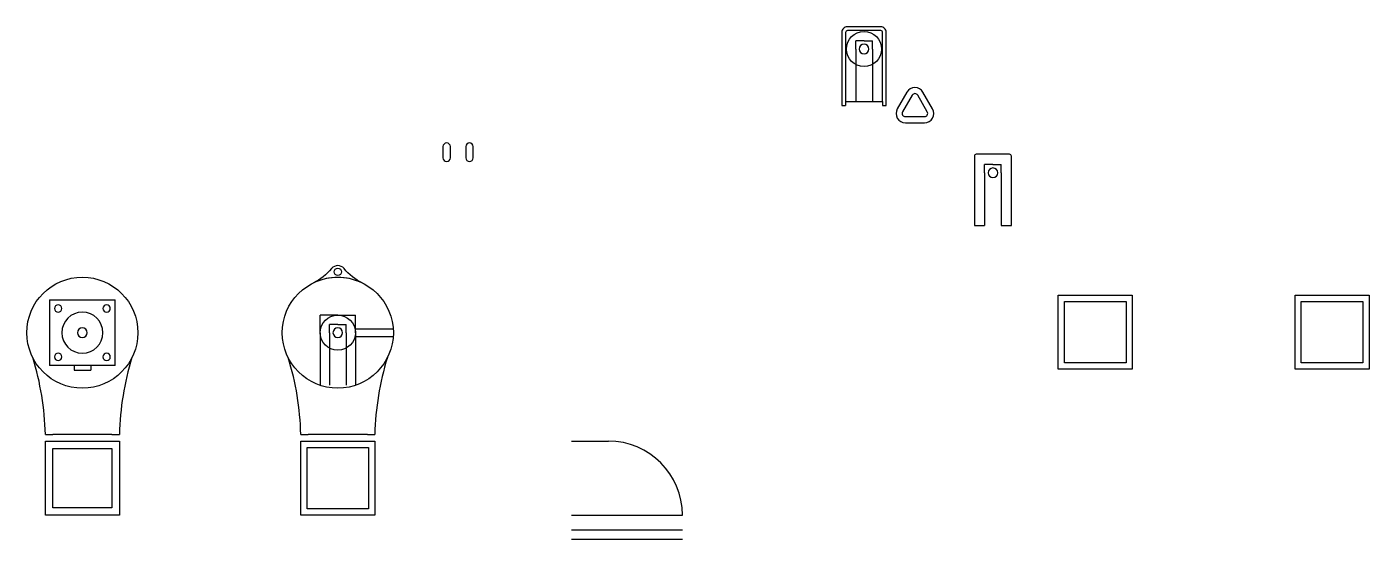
# Model space of a CAD drawing. Header units: millimetres. Extents: x 41 to 766, y -66 to 211.
import ezdxf

# ---------------------------------------------------------------- set-up
doc = ezdxf.new("R2010")
doc.units = ezdxf.units.MM
doc.header["$MEASUREMENT"] = 0
doc.layers.add('(2D)Joint with stepper', color=7, linetype='Continuous', true_color=0xffa800)
doc.layers.add('(3D) Joint With Stepper Motor', color=7, linetype='Continuous', true_color=0xf8ce8b)

msp = doc.modelspace()

# ---------------------------------------------------------------- linework, layer by layer
at = {"layer": '(2D)Joint with stepper'}
for p, q in [((488.72, 198.57), (488.72, 203.07)), ((493.22, 203.07), (488.72, 203.07)), ((493.22, 203.07), (497.72, 203.07)), ((497.72, 198.57), (497.72, 203.07)), ((488.72, 198.57), (488.72, 170.12)), ((497.72, 198.57), (497.72, 170.12)), ((483.22, 170.12), (483.22, 168.12)), ((503.22, 170.12), (503.22, 168.12)), ((558.37, 131.66, -4), (558.37, 136.16, -4)), ((562.87, 136.16, -4), (558.37, 136.16, -4)), ((558.37, 131.66, -4), (558.37, 103.21, -4)), ((562.87, 136.16, -4), (567.37, 136.16, -4)), ((567.37, 131.66, -4), (567.37, 136.16, -4)), ((567.37, 131.66, -4), (567.37, 103.21, -4)), ((53.19, 62.92, 0.5), (53.19, 27.52, 0.5)), ((53.19, 62.92, 0.5), (88.59, 62.92, 0.5)), ((88.59, 27.52, 0.5), (88.59, 62.92, 0.5)), ((199.4, 45.22, 0.5), (199.4, 54.72, 0.5)), ((208.9, 54.72, 0.5), (199.4, 54.72, 0.5)), ((208.9, 54.72, 0.5), (218.4, 54.72, 0.5)), ((218.4, 45.22, 0.5), (218.4, 54.72, 0.5)), ((199.4, 45.22, 0.5), (199.4, 16.77, 0.5)), ((208.9, 49.72, 0.5), (204.4, 49.72, 0.5)), ((204.4, 45.22, 0.5), (204.4, 49.72, 0.5)), ((204.4, 45.22, 0.5), (204.4, 16.77, 0.5)), ((208.9, 49.72, 0.5), (213.4, 49.72, 0.5)), ((213.4, 45.22, 0.5), (213.4, 49.72, 0.5)), ((213.4, 45.22, 0.5), (213.4, 16.77, 0.5)), ((218.4, 47.22, 0.5), (238.83, 47.22, 0.5)), ((218.4, 45.22, 0.5), (218.4, 16.77, 0.5)), ((218.4, 43.22, 0.5), (238.83, 43.22, 0.5)), ((88.59, 27.52, 0.5), (53.19, 27.52, 0.5)), ((66.39, 25.02, 0.5), (75.39, 25.02, 0.5)), ((50.89, -9.78, 0.5), (54.89, -9.78, 0.5)), ((86.89, -9.78, 0.5), (54.89, -9.78, 0.5)), ((86.89, -9.78, 0.5), (90.89, -9.78, 0.5)), ((188.9, -9.78, 0.5), (192.9, -9.78, 0.5)), ((224.9, -9.78, 0.5), (192.9, -9.78, 0.5)), ((224.9, -9.78, 0.5), (228.9, -9.78, 0.5)), ((335.11, -13.4, 0.5), (355.11, -13.4, 0.5)), ((335.11, -53.4, 0.5), (395.11, -53.4, 0.5)), ((395.11, -53.4, 0.5), (395.11, -53.4, 0.5)), ((335.11, -61.4, 0.5), (395.11, -61.4, 0.5)), ((335.11, -66.4, 0.5), (395.11, -66.4, 0.5))]:
    msp.add_line(p, q, dxfattribs=at)
at = {"layer": '(2D)Joint with stepper', "extrusion": (0, -3.67394e-16, -1)}
for p, q in [((50.89, -53.4, 0.5), (50.89, -13.4, 0.5)), ((50.89, -13.4, 0.5), (90.89, -13.4, 0.5)), ((90.89, -13.4, 0.5), (90.89, -53.4, 0.5)), ((54.89, -49.4, 0.5), (54.89, -17.4, 0.5)), ((54.89, -17.4, 0.5), (86.89, -17.4, 0.5)), ((86.89, -17.4, 0.5), (86.89, -49.4, 0.5)), ((86.89, -49.4, 0.5), (54.89, -49.4, 0.5)), ((90.89, -53.4, 0.5), (50.89, -53.4, 0.5))]:
    msp.add_line(p, q, dxfattribs=at)
at = {"layer": '(2D)Joint with stepper', "extrusion": (0, 1, -1.83697e-16)}
msp.add_line((54.89, -17.4, 0.5), (86.89, -17.4, 0.5), dxfattribs=at)
at = {"layer": '(2D)Joint with stepper'}
msp.add_lwpolyline([(503.22, 168.12), (505.22, 168.12), (505.22, 198.57), (505.22, 207.57, 0.414214), (502.22, 210.57), (493.22, 210.57), (484.22, 210.57, 0.414214), (481.22, 207.57), (481.22, 198.57), (481.22, 168.12), (483.22, 168.12)], format="xyb", dxfattribs=at)
msp.add_lwpolyline([(483.22, 207.57), (483.22, 198.57), (483.22, 170.12), (503.22, 170.12), (503.22, 198.57), (503.22, 207.57, 0.414214), (502.22, 208.57), (493.22, 208.57), (484.22, 208.57, 0.414214)], format="xyb", close=True, dxfattribs=at)
at = {"layer": '(2D)Joint with stepper', "elevation": -4}
msp.add_lwpolyline([(567.37, 103.21), (572.87, 103.21), (572.87, 131.66), (572.87, 140.66, 0.414214), (571.87, 141.66), (562.87, 141.66), (553.87, 141.66, 0.414214), (552.87, 140.66), (552.87, 131.66), (552.87, 103.21), (558.37, 103.21)], format="xyb", dxfattribs=at)
at = {"layer": '(2D)Joint with stepper'}
for points in [[(638.12, 65.5), (638.12, 25.5), (598.12, 25.5), (598.12, 65.5)], [(766.12, 65.5), (766.12, 25.5), (726.12, 25.5), (726.12, 65.5)], [(634.76, 28.85), (601.47, 28.85), (601.47, 62.14), (634.76, 62.14)], [(762.77, 28.85), (729.48, 28.85), (729.48, 62.14), (762.77, 62.14)]]:
    msp.add_lwpolyline(points, close=True, dxfattribs=at)
at = {"layer": '(2D)Joint with stepper', "elevation": 0.5}
for points in [[(66.39, 27.52), (66.39, 25.02)], [(75.39, 27.52), (75.39, 25.02)]]:
    msp.add_lwpolyline(points, dxfattribs=at)
for points in [[(228.9, -13.4), (228.9, -53.4), (188.9, -53.4), (188.9, -13.4)], [(225.54, -50.05), (192.26, -50.05), (192.26, -16.76), (225.54, -16.76)]]:
    msp.add_lwpolyline(points, close=True, dxfattribs=at)
at = {"layer": '(2D)Joint with stepper'}
for centre, radius in [((493.22, 198.57), 9.5), ((70.89, 45.22, 0.5), 30), ((208.9, 45.22, 0.5), 30), ((208.9, 45.22, 0.5), 9.5)]:
    msp.add_circle(centre, radius, dxfattribs=at)
at = {"layer": '(2D)Joint with stepper', "extrusion": (-1.22465e-16, 0, -1)}
for centre, radius in [((-493.22, 198.57), 2.6), ((-562.87, 131.66, 4), 2.6), ((-57.79, 58.32, -0.5), 2), ((-83.99, 58.32, -0.5), 2), ((-70.89, 45.22, -0.5), 11.1), ((-70.89, 45.22, -0.5), 2.6), ((-208.9, 45.22, -0.5), 2.6), ((-57.79, 32.12, -0.5), 2), ((-83.99, 32.12, -0.5), 2)]:
    msp.add_circle(centre, radius, dxfattribs=at)
at = {"layer": '(2D)Joint with stepper'}
for centre, radius, start, end in [((-101.13, -13.34, 0.5), 152.06, 1.34439, 17.23937), ((242.91, -13.34, 0.5), 152.06, 162.76063, 178.65561), ((36.88, -13.34, 0.5), 152.06, 1.34439, 17.23937), ((380.92, -13.34, 0.5), 152.06, 162.76063, 178.65561), ((355.11, -53.4, 0.5), 40, 0, 90)]:
    msp.add_arc(centre, radius, start, end, dxfattribs=at)
at = {"layer": '(3D) Joint With Stepper Motor'}
for points in [[(516.39, 175.24), (511.2, 166.24, 0.57735), (515.53, 158.74), (525.92, 158.74, 0.57735), (530.25, 166.24), (525.05, 175.24, 0.57735)], [(519.25, 173.59), (514.05, 164.59, 0.57735), (515.53, 162.04), (525.92, 162.04, 0.57735), (527.39, 164.59), (522.2, 173.59, 0.57735)]]:
    msp.add_lwpolyline(points, format="xyb", close=True, dxfattribs=at)
for points in [[(269.73, 145.8, 1), (265.73, 145.8), (265.73, 139.8, 1), (269.73, 139.8)], [(282.06, 145.8, 1), (278.06, 145.8), (278.06, 139.8, 1), (282.06, 139.8)]]:
    msp.add_lwpolyline(points, format="xyb", close=True)
at = {"elevation": 0.5}
msp.add_lwpolyline([(195.7, 72.16, -0.231787), (222.1, 72.16, -0.105374), (212.26, 79.89, 0.468021), (205.54, 79.89, -0.105374)], format="xyb", close=True, dxfattribs=at)
msp.add_circle((208.9, 78.1, 0.5), 2)

doc.saveas('drawing.dxf')
